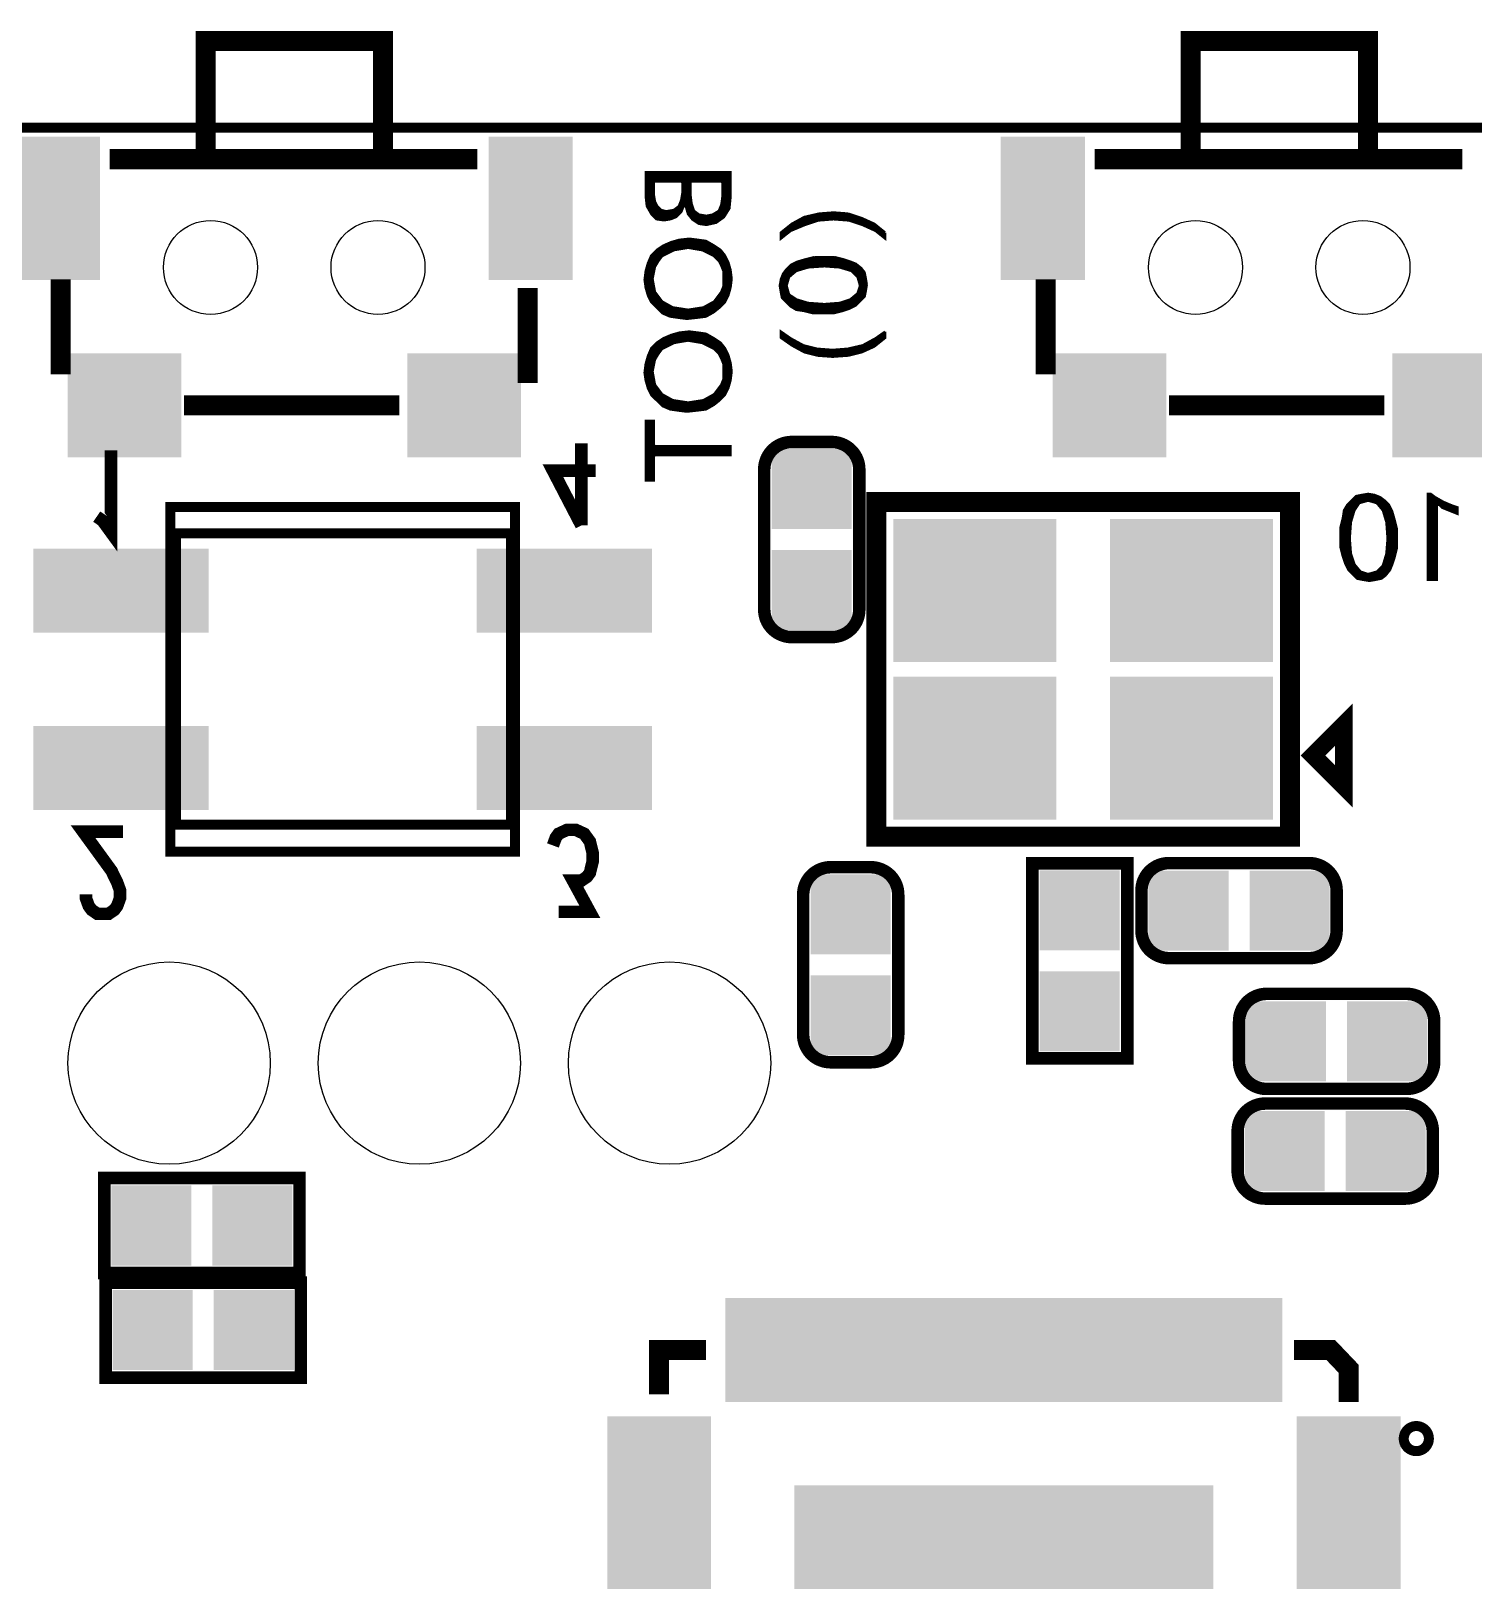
# Model space of a CAD drawing. Extents: x 24.4 to 65.5, y 24 to 66.4.
# Drawn here: x 42.73 to 57.37, y 50.65 to 66.38 of the extents above; entities that cross this region are included whole.
import ezdxf

# ---------------------------------------------------------------- set-up
doc = ezdxf.new("R2010")
doc.units = 0
doc.layers.get('0').update_dxf_attribs({"linetype": 'CONTINUOUS'})
doc.layers.add('SM002028_PHO', color=7, linetype='CONTINUOUS')
doc.layers.add('SSB002029_PHO', color=6, linetype='CONTINUOUS')

# ---------------------------------------------------------------- blocks, each defined once
blk = doc.blocks.new('SQUARE_138')
blk.add_solid([(0.4064, 0.4064), (0.4064, -0.4064), (-0.4064, 0.4064), (-0.4064, -0.4064)])
blk = doc.blocks.new('RECTANGLE_145')
blk.add_solid([(0.827024, 0.726948), (0.827024, -0.726948), (-0.827024, 0.726948), (-0.827024, -0.726948)])
blk = doc.blocks.new('ROUND_262')
blk.add_circle((0, 0), 1.027)
blk = doc.blocks.new('ROUND_266')
blk.add_circle((0, 0), 0.477)
blk = doc.blocks.new('RECTANGLE_271')
blk.add_solid([(0.52705, 0.226948), (0.52705, -0.226948), (-0.52705, 0.226948), (-0.52705, -0.226948)])
blk = doc.blocks.new('RECTANGLE_272')
blk.add_solid([(0.226948, 0.52705), (0.226948, -0.52705), (-0.226948, 0.52705), (-0.226948, -0.52705)])
blk = doc.blocks.new('SQUARE_273')
blk.add_solid([(2.126996, 2.126996), (2.126996, -2.126996), (-2.126996, 2.126996), (-2.126996, -2.126996)])
blk = doc.blocks.new('RECTANGLE_280')
blk.add_solid([(0.889, 0.426974), (0.889, -0.426974), (-0.889, 0.426974), (-0.889, -0.426974)])
blk = doc.blocks.new('RECTANGLE_282')
blk.add_solid([(0.57696, 0.52705), (0.57696, -0.52705), (-0.57696, 0.52705), (-0.57696, -0.52705)])
blk = doc.blocks.new('RECTANGLE_283')
blk.add_solid([(0.426974, 0.726948), (0.426974, -0.726948), (-0.426974, 0.726948), (-0.426974, -0.726948)])

msp = doc.modelspace()

# ---------------------------------------------------------------- linework, layer by layer
at = {"layer": 'SM002028_PHO', "const_width": 0.1016}
for points in [[(63.90005, 65.39992), (26.900124, 65.39992)], [(44.200064, 61.28004), (47.600108, 61.28004), (47.600108, 58.319924), (44.200064, 58.319924), (44.200064, 61.28004)]]:
    msp.add_lwpolyline(points, dxfattribs=at)
at = {"layer": 'SSB002029_PHO'}
for points, const_width in [([(46.299882, 66.28003), (44.500038, 66.28003), (44.500038, 65.07988), (46.299882, 65.07988), (46.299882, 66.28003)], 0.2032), ([(56.300116, 66.28003), (54.500018, 66.28003), (54.500018, 65.07988), (56.300116, 65.07988), (56.300116, 66.28003)], 0.2032), ([(63.90005, 65.39992), (26.900124, 65.39992)], 0.1016), ([(47.259748, 65.07988), (43.526964, 65.07988)], 0.2032), ([(57.259728, 65.07988), (53.526944, 65.07988)], 0.2032), ([(49.827942, 64.946022), (48.969168, 64.946022), (48.969168, 64.703452), (48.980598, 64.602106), (49.024794, 64.524382), (49.078896, 64.47028), (49.15408, 64.459612), (49.220628, 64.470788), (49.275238, 64.492632), (49.329594, 64.546988), (49.351946, 64.602614), (49.375822, 64.601598), (49.398428, 64.522604), (49.442116, 64.467994), (49.507902, 64.424052), (49.584356, 64.41313), (49.684178, 64.435482), (49.761394, 64.4906), (49.816766, 64.578992), (49.827942, 64.691768), (49.827942, 64.946022)], 0.0254), ([(48.9712, 64.685672), (48.9712, 64.946022)], 0.0254), ([(48.9966, 64.573912), (48.9966, 64.946022)], 0.0254), ([(49.022, 64.529462), (49.022, 64.946022)], 0.0254), ([(49.0474, 64.501776), (49.0474, 64.946022)], 0.0254), ([(49.341532, 64.84239), (49.341532, 64.737742), (49.341278, 64.735456), (49.329594, 64.66586), (49.328832, 64.663066), (49.305718, 64.6049), (49.3014, 64.599566), (49.254918, 64.564514), (49.24933, 64.562228), (49.179734, 64.550544), (49.1744, 64.550798), (49.127918, 64.562482), (49.122076, 64.565784), (49.087024, 64.600582), (49.084738, 64.603884), (49.06137, 64.65062), (49.060354, 64.654176), (49.04867, 64.724026), (49.048416, 64.726058), (49.048416, 64.84239), (49.061116, 64.85509), (49.328832, 64.85509), (49.341532, 64.84239)], 0.0254), ([(49.0728, 64.85509), (49.0728, 64.946022)], 0.0254), ([(49.0982, 64.85509), (49.0982, 64.946022)], 0.0254), ([(49.1236, 64.85509), (49.1236, 64.946022)], 0.0254), ([(49.149, 64.85509), (49.149, 64.946022)], 0.0254), ([(49.1744, 64.85509), (49.1744, 64.946022)], 0.0254), ([(49.1998, 64.85509), (49.1998, 64.946022)], 0.0254), ([(49.2252, 64.85509), (49.2252, 64.946022)], 0.0254), ([(49.2506, 64.85509), (49.2506, 64.946022)], 0.0254), ([(49.276, 64.85509), (49.276, 64.946022)], 0.0254), ([(49.3014, 64.85509), (49.3014, 64.946022)], 0.0254), ([(49.3268, 64.85509), (49.3268, 64.946022)], 0.0254), ([(49.3522, 64.603376), (49.3522, 64.946022)], 0.0254), ([(49.3776, 64.595502), (49.3776, 64.946022)], 0.0254), ([(49.403, 64.516762), (49.403, 64.946022)], 0.0254), ([(49.748694, 64.84239), (49.748694, 64.70269), (49.74844, 64.700912), (49.73701, 64.619378), (49.736248, 64.616584), (49.71288, 64.558418), (49.707546, 64.552322), (49.64938, 64.51727), (49.645316, 64.515746), (49.58715, 64.504062), (49.582578, 64.504062), (49.512728, 64.515746), (49.507394, 64.518032), (49.460658, 64.553084), (49.45634, 64.55918), (49.432972, 64.62903), (49.432464, 64.631316), (49.42078, 64.724534), (49.42078, 64.726058), (49.42078, 64.84239), (49.43348, 64.85509), (49.735994, 64.85509), (49.748694, 64.84239)], 0.0254), ([(49.4284, 64.854074), (49.4284, 64.946022)], 0.0254), ([(49.4538, 64.85509), (49.4538, 64.946022)], 0.0254), ([(49.4792, 64.85509), (49.4792, 64.946022)], 0.0254), ([(49.5046, 64.85509), (49.5046, 64.946022)], 0.0254), ([(49.53, 64.85509), (49.53, 64.946022)], 0.0254), ([(49.5554, 64.85509), (49.5554, 64.946022)], 0.0254), ([(49.5808, 64.85509), (49.5808, 64.946022)], 0.0254), ([(49.6062, 64.85509), (49.6062, 64.946022)], 0.0254), ([(49.6316, 64.85509), (49.6316, 64.946022)], 0.0254), ([(49.657, 64.85509), (49.657, 64.946022)], 0.0254), ([(49.6824, 64.85509), (49.6824, 64.946022)], 0.0254), ([(49.7078, 64.85509), (49.7078, 64.946022)], 0.0254), ([(49.7332, 64.85509), (49.7332, 64.946022)], 0.0254), ([(49.7586, 64.488568), (49.7586, 64.946022)], 0.0254), ([(49.784, 64.526668), (49.784, 64.946022)], 0.0254), ([(49.8094, 64.567308), (49.8094, 64.946022)], 0.0254), ([(49.3268, 64.544194), (49.3268, 64.657732)], 0.0254), ([(49.4284, 64.485012), (49.4284, 64.664336)], 0.0254), ([(49.0728, 64.476376), (49.0728, 64.628014)], 0.0254), ([(49.0982, 64.46774), (49.0982, 64.58966)], 0.0254), ([(49.1236, 64.46393), (49.1236, 64.564514)], 0.0254), ([(49.149, 64.460374), (49.149, 64.557148)], 0.0254), ([(49.1744, 64.462914), (49.1744, 64.550798)], 0.0254), ([(49.1998, 64.467232), (49.1998, 64.553846)], 0.0254), ([(49.2252, 64.472566), (49.2252, 64.558164)], 0.0254), ([(49.2506, 64.482726), (49.2506, 64.562482)], 0.0254), ([(49.276, 64.493394), (49.276, 64.580262)], 0.0254), ([(49.3014, 64.518794), (49.3014, 64.599312)], 0.0254), ([(49.4538, 64.46012), (49.4538, 64.5668)], 0.0254), ([(49.4792, 64.443102), (49.4792, 64.539114)], 0.0254), ([(49.5046, 64.426338), (49.5046, 64.520064)], 0.0254), ([(49.53, 64.421004), (49.53, 64.512952)], 0.0254), ([(49.5554, 64.417194), (49.5554, 64.508634)], 0.0254), ([(49.5808, 64.413638), (49.5808, 64.504316)], 0.0254), ([(49.6062, 64.417956), (49.6062, 64.507872)], 0.0254), ([(49.6316, 64.423798), (49.6316, 64.512952)], 0.0254), ([(49.657, 64.429386), (49.657, 64.521842)], 0.0254), ([(49.6824, 64.434974), (49.6824, 64.537082)], 0.0254), ([(49.7078, 64.452246), (49.7078, 64.552322)], 0.0254), ([(49.7332, 64.47028), (49.7332, 64.609218)], 0.0254), ([(51.02479, 64.526414), (50.875946, 64.537844), (50.726594, 64.52616), (50.578004, 64.49187), (50.452528, 64.423544), (50.341784, 64.334898), (50.341784, 64.274446), (50.437542, 64.3509), (50.44059, 64.352678), (50.58029, 64.410844), (50.581052, 64.411352), (50.720752, 64.457834), (50.7238, 64.458342), (50.87493, 64.470026), (50.876962, 64.470026), (51.028092, 64.458342), (51.03114, 64.457834), (51.17084, 64.411352), (51.17211, 64.410844), (51.300126, 64.352678), (51.302666, 64.3509), (51.398424, 64.274446), (51.398424, 64.334898)], 0.0254), ([(50.5714, 64.407288), (50.5714, 64.488314)], 0.0254), ([(50.5968, 64.416432), (50.5968, 64.496188)], 0.0254), ([(50.6222, 64.425068), (50.6222, 64.502284)], 0.0254), ([(50.6476, 64.43345), (50.6476, 64.508126)], 0.0254), ([(50.673, 64.441832), (50.673, 64.513968)], 0.0254), ([(50.6984, 64.450468), (50.6984, 64.51981)], 0.0254), ([(50.7238, 64.458342), (50.7238, 64.525652)], 0.0254), ([(50.7492, 64.460374), (50.7492, 64.527938)], 0.0254), ([(50.7746, 64.462406), (50.7746, 64.52997)], 0.0254), ([(50.8, 64.464184), (50.8, 64.532002)], 0.0254), ([(50.8254, 64.466216), (50.8254, 64.53378)], 0.0254), ([(50.8508, 64.468248), (50.8508, 64.535812)], 0.0254), ([(50.8762, 64.470026), (50.8762, 64.537844)], 0.0254), ([(50.9016, 64.468248), (50.9016, 64.535812)], 0.0254), ([(50.927, 64.466216), (50.927, 64.53378)], 0.0254), ([(50.9524, 64.464184), (50.9524, 64.531748)], 0.0254), ([(50.9778, 64.462406), (50.9778, 64.52997)], 0.0254), ([(51.0032, 64.460374), (51.0032, 64.527938)], 0.0254), ([(51.398424, 64.334898), (51.288188, 64.42329), (51.162204, 64.48044), (51.02479, 64.526414)], 0.0254), ([(51.0286, 64.458342), (51.0286, 64.52489)], 0.0254), ([(51.054, 64.450214), (51.054, 64.516508)], 0.0254), ([(51.0794, 64.441832), (51.0794, 64.508126)], 0.0254), ([(51.1048, 64.433196), (51.1048, 64.49949)], 0.0254), ([(51.1302, 64.424814), (51.1302, 64.491108)], 0.0254), ([(50.3428, 64.275208), (50.3428, 64.33566)], 0.0254), ([(50.3682, 64.295528), (50.3682, 64.35598)], 0.0254), ([(50.3936, 64.315848), (50.3936, 64.3763)], 0.0254), ([(50.419, 64.336168), (50.419, 64.39662)], 0.0254), ([(50.4444, 64.354456), (50.4444, 64.41694)], 0.0254), ([(50.4698, 64.36487), (50.4698, 64.432942)], 0.0254), ([(50.4952, 64.375538), (50.4952, 64.446658)], 0.0254), ([(50.5206, 64.386206), (50.5206, 64.460628)], 0.0254), ([(50.546, 64.39662), (50.546, 64.474598)], 0.0254), ([(51.1556, 64.416432), (51.1556, 64.482726)], 0.0254), ([(51.181, 64.40678), (51.181, 64.471804)], 0.0254), ([(51.2064, 64.395096), (51.2064, 64.460374)], 0.0254), ([(51.2318, 64.383666), (51.2318, 64.448944)], 0.0254), ([(51.2572, 64.371982), (51.2572, 64.43726)], 0.0254), ([(51.2826, 64.360552), (51.2826, 64.42583)], 0.0254), ([(51.308, 64.346836), (51.308, 64.407288)], 0.0254), ([(51.3334, 64.326516), (51.3334, 64.386968)], 0.0254), ([(51.3588, 64.306196), (51.3588, 64.366648)], 0.0254), ([(51.3842, 64.285876), (51.3842, 64.346328)], 0.0254), ([(49.839626, 63.864998), (49.828196, 63.955676), (49.80559, 64.034924), (49.771808, 64.102488), (49.727358, 64.158114), (49.65954, 64.203326), (49.580546, 64.248538), (49.501552, 64.259714), (49.410112, 64.271144), (49.308004, 64.259714), (49.228248, 64.237108), (49.148746, 64.202818), (49.080928, 64.157606), (49.025302, 64.102234), (48.991774, 64.023748), (48.968914, 63.943992), (48.957738, 63.853568), (48.968914, 63.774574), (48.991774, 63.695326), (49.025048, 63.62827), (49.138332, 63.51524), (49.215802, 63.481966), (49.295558, 63.470536), (49.386998, 63.459106), (49.490122, 63.470536), (49.580546, 63.481966), (49.659032, 63.52667), (49.715928, 63.572136), (49.772062, 63.62827), (49.80559, 63.695326), (49.828196, 63.774574), (49.839626, 63.864998)], 0.0254), ([(49.760378, 63.934848), (49.760378, 63.795402), (49.759362, 63.790576), (49.736248, 63.73241), (49.73447, 63.729616), (49.66462, 63.636398), (49.66081, 63.632842), (49.555908, 63.574676), (49.551844, 63.573406), (49.40046, 63.550038), (49.39665, 63.550038), (49.24552, 63.573406), (49.241202, 63.574676), (49.136554, 63.632842), (49.13249, 63.636398), (49.06264, 63.729616), (49.060354, 63.73495), (49.036986, 63.862712), (49.036986, 63.864998), (49.03724, 63.867538), (49.060354, 63.98387), (49.061878, 63.987934), (49.09693, 64.0461), (49.097692, 64.047116), (49.13249, 64.093852), (49.137062, 64.097408), (49.253394, 64.155574), (49.25695, 64.156844), (49.396396, 64.180212), (49.400714, 64.180212), (49.54016, 64.156844), (49.54397, 64.155574), (49.660302, 64.097408), (49.663604, 64.095122), (49.710086, 64.04864), (49.712372, 64.045338), (49.73574, 63.998856), (49.736248, 63.99784), (49.759362, 63.939674), (49.760378, 63.934848)], 0.0254), ([(49.1236, 64.081914), (49.1236, 64.186054)], 0.0254), ([(49.149, 64.103504), (49.149, 64.203072)], 0.0254), ([(49.1744, 64.116204), (49.1744, 64.213994)], 0.0254), ([(49.1998, 64.128904), (49.1998, 64.224916)], 0.0254), ([(49.2252, 64.141604), (49.2252, 64.235584)], 0.0254), ([(49.2506, 64.154304), (49.2506, 64.243458)], 0.0254), ([(49.276, 64.160146), (49.276, 64.25057)], 0.0254), ([(49.3014, 64.16421), (49.3014, 64.257936)], 0.0254), ([(49.3268, 64.168528), (49.3268, 64.261746)], 0.0254), ([(49.3522, 64.172846), (49.3522, 64.264794)], 0.0254), ([(49.3776, 64.17691), (49.3776, 64.267588)], 0.0254), ([(49.403, 64.179704), (49.403, 64.270382)], 0.0254), ([(49.4284, 64.175386), (49.4284, 64.268858)], 0.0254), ([(49.4538, 64.171322), (49.4538, 64.265556)], 0.0254), ([(49.4792, 64.167004), (49.4792, 64.262508)], 0.0254), ([(49.5046, 64.162686), (49.5046, 64.259206)], 0.0254), ([(49.53, 64.158622), (49.53, 64.25565)], 0.0254), ([(49.5554, 64.149986), (49.5554, 64.252094)], 0.0254), ([(49.5808, 64.137286), (49.5808, 64.248284)], 0.0254), ([(49.6062, 64.124586), (49.6062, 64.233806)], 0.0254), ([(49.6316, 64.111886), (49.6316, 64.219328)], 0.0254), ([(49.657, 64.099186), (49.657, 64.204596)], 0.0254), ([(49.6824, 64.076326), (49.6824, 64.188086)], 0.0254), ([(49.7078, 64.050926), (49.7078, 64.171068)], 0.0254), ([(48.9966, 63.68542), (48.9966, 64.034924)], 0.0254), ([(49.022, 63.63462), (49.022, 64.09436)], 0.0254), ([(49.0474, 63.918846), (49.0474, 64.124078)], 0.0254), ([(49.0728, 64.005968), (49.0728, 64.149478)], 0.0254), ([(49.0982, 64.048132), (49.0982, 64.16929)], 0.0254), ([(49.7332, 64.003682), (49.7332, 64.150748)], 0.0254), ([(49.7586, 63.941706), (49.7586, 64.118998)], 0.0254), ([(49.784, 63.652146), (49.784, 64.078104)], 0.0254), ([(49.8094, 63.708788), (49.8094, 64.021462)], 0.0254), ([(50.679858, 64.0842), (50.588418, 64.06134), (50.508408, 64.038226), (50.441352, 64.004952), (50.396902, 63.960502), (50.363628, 63.916052), (50.34153, 63.86068), (50.330354, 63.794386), (50.341784, 63.726822), (50.352452, 63.672466), (50.44186, 63.583312), (50.49647, 63.550546), (50.57521, 63.53937), (50.57648, 63.539116), (50.668174, 63.516256), (50.874422, 63.516256), (50.965354, 63.538862), (51.033934, 63.561722), (51.10099, 63.59525), (51.18989, 63.68415), (51.200812, 63.738506), (51.211988, 63.805816)], 0.0254), ([(50.4698, 63.922148), (50.4698, 64.019176)], 0.0254), ([(50.4952, 63.943484), (50.4952, 64.031876)], 0.0254), ([(50.5206, 63.95212), (50.5206, 64.041782)], 0.0254), ([(50.546, 63.95974), (50.546, 64.049148)], 0.0254), ([(50.5714, 63.96736), (50.5714, 64.05626)], 0.0254), ([(50.5968, 63.97498), (50.5968, 64.063372)], 0.0254), ([(50.6222, 63.981584), (50.6222, 64.069722)], 0.0254), ([(50.6476, 63.983616), (50.6476, 64.076072)], 0.0254), ([(50.673, 63.985394), (50.673, 64.082422)], 0.0254), ([(50.886106, 64.0842), (50.679858, 64.0842)], 0.0254), ([(50.6984, 63.987172), (50.6984, 64.0842)], 0.0254), ([(50.7238, 63.98895), (50.7238, 64.0842)], 0.0254), ([(50.7492, 63.990728), (50.7492, 64.0842)], 0.0254), ([(50.7746, 63.992506), (50.7746, 64.0842)], 0.0254), ([(50.8, 63.991744), (50.8, 64.0842)], 0.0254), ([(50.8254, 63.989966), (50.8254, 64.0842)], 0.0254), ([(50.8508, 63.987934), (50.8508, 64.0842)], 0.0254), ([(50.8762, 63.985902), (50.8762, 64.0842)], 0.0254), ([(51.211988, 63.805816), (51.200812, 63.87338), (51.18989, 63.928498), (51.157632, 63.971424), (51.10226, 64.015874), (51.046126, 64.038226), (50.977038, 64.06134), (50.886106, 64.0842)], 0.0254), ([(50.9016, 63.984124), (50.9016, 64.080136)], 0.0254), ([(50.927, 63.982092), (50.927, 64.073786)], 0.0254), ([(50.9524, 63.976504), (50.9524, 64.067436)], 0.0254), ([(50.9778, 63.968884), (50.9778, 64.061086)], 0.0254), ([(51.0032, 63.961264), (51.0032, 64.052704)], 0.0254), ([(51.0286, 63.953644), (51.0286, 64.044068)], 0.0254), ([(51.054, 63.946024), (51.054, 64.035178)], 0.0254), ([(51.0794, 63.92291), (51.0794, 64.025018)], 0.0254), ([(51.1048, 63.89751), (51.1048, 64.013842)], 0.0254), ([(43.029886, 62.895734), (43.029886, 63.858902)], 0.2032), ([(47.770034, 62.807342), (47.770034, 63.770764)], 0.2032), ([(48.9712, 63.766954), (48.9712, 63.951612)], 0.0254), ([(49.8348, 63.827406), (49.8348, 63.90259)], 0.0254), ([(50.3428, 63.721234), (50.3428, 63.863982)], 0.0254), ([(50.3682, 63.656972), (50.3682, 63.922148)], 0.0254), ([(50.3936, 63.631572), (50.3936, 63.95593)], 0.0254), ([(51.143916, 63.790322), (51.120802, 63.720472), (51.116738, 63.71463), (51.046888, 63.656464), (51.042824, 63.654178), (50.938176, 63.61938), (50.935128, 63.618872), (50.783744, 63.607188), (50.781966, 63.607188), (50.619152, 63.618872), (50.616358, 63.61938), (50.500026, 63.654178), (50.496724, 63.655702), (50.426874, 63.702184), (50.421794, 63.709296), (50.398426, 63.79083), (50.397918, 63.794386), (50.398426, 63.797688), (50.421794, 63.879222), (50.425858, 63.885572), (50.495454, 63.943738), (50.500026, 63.946024), (50.616358, 63.981076), (50.619152, 63.981584), (50.781966, 63.993014), (50.783744, 63.993014), (50.935128, 63.981584), (50.937668, 63.981076), (51.054, 63.946024), (51.059334, 63.942976), (51.1175, 63.88481), (51.120802, 63.879222), (51.14417, 63.797688), (51.143916, 63.790322)], 0.0254), ([(50.419, 63.869824), (50.419, 63.9826)], 0.0254), ([(50.4444, 63.901066), (50.4444, 64.006476)], 0.0254), ([(51.1302, 63.846456), (51.1302, 63.993522)], 0.0254), ([(51.1556, 63.64986), (51.1556, 63.973202)], 0.0254), ([(51.181, 63.67526), (51.181, 63.940436)], 0.0254), ([(53.03012, 62.895734), (53.03012, 63.858902)], 0.2032), ([(49.0474, 63.605918), (49.0474, 63.80607)], 0.0254), ([(49.0728, 63.580518), (49.0728, 63.716154)], 0.0254), ([(49.7332, 63.589408), (49.7332, 63.727838)], 0.0254), ([(49.7586, 63.614808), (49.7586, 63.788544)], 0.0254), ([(50.419, 63.606172), (50.419, 63.718694)], 0.0254), ([(51.1048, 63.59906), (51.1048, 63.704724)], 0.0254), ([(51.1302, 63.62446), (51.1302, 63.74892)], 0.0254), ([(51.2064, 63.77178), (51.2064, 63.840106)], 0.0254), ([(49.0982, 63.555118), (49.0982, 63.682118)], 0.0254), ([(49.1236, 63.529718), (49.1236, 63.648336)], 0.0254), ([(49.149, 63.510668), (49.149, 63.625984)], 0.0254), ([(49.1744, 63.499746), (49.1744, 63.612014)], 0.0254), ([(49.1998, 63.488824), (49.1998, 63.59779)], 0.0254), ([(49.2252, 63.480696), (49.2252, 63.583566)], 0.0254), ([(49.2506, 63.476886), (49.2506, 63.572644)], 0.0254), ([(49.276, 63.47333), (49.276, 63.56858)], 0.0254), ([(49.3014, 63.469774), (49.3014, 63.56477)], 0.0254), ([(49.3268, 63.466726), (49.3268, 63.560706)], 0.0254), ([(49.3522, 63.463424), (49.3522, 63.556896)], 0.0254), ([(49.3776, 63.460376), (49.3776, 63.553086)], 0.0254), ([(49.403, 63.460884), (49.403, 63.550546)], 0.0254), ([(49.4284, 63.463678), (49.4284, 63.554356)], 0.0254), ([(49.4538, 63.466472), (49.4538, 63.558166)], 0.0254), ([(49.4792, 63.469266), (49.4792, 63.56223)], 0.0254), ([(49.5046, 63.472314), (49.5046, 63.56604)], 0.0254), ([(49.53, 63.475616), (49.53, 63.570104)], 0.0254), ([(49.5554, 63.478664), (49.5554, 63.574422)], 0.0254), ([(49.5808, 63.481966), (49.5808, 63.588646)], 0.0254), ([(49.6062, 63.496444), (49.6062, 63.602616)], 0.0254), ([(49.6316, 63.510922), (49.6316, 63.61684)], 0.0254), ([(49.657, 63.5254), (49.657, 63.63081)], 0.0254), ([(49.6824, 63.545466), (49.6824, 63.66002)], 0.0254), ([(49.7078, 63.565786), (49.7078, 63.694056)], 0.0254), ([(50.4444, 63.581788), (50.4444, 63.6905)], 0.0254), ([(50.4698, 63.566548), (50.4698, 63.673736)], 0.0254), ([(50.4952, 63.551308), (50.4952, 63.656718)], 0.0254), ([(50.5206, 63.54699), (50.5206, 63.648082)], 0.0254), ([(50.546, 63.543434), (50.546, 63.640462)], 0.0254), ([(50.5714, 63.539878), (50.5714, 63.632842)], 0.0254), ([(50.5968, 63.534036), (50.5968, 63.625222)], 0.0254), ([(50.6222, 63.527686), (50.6222, 63.618618)], 0.0254), ([(50.6476, 63.521336), (50.6476, 63.61684)], 0.0254), ([(50.673, 63.516256), (50.673, 63.614808)], 0.0254), ([(50.6984, 63.516256), (50.6984, 63.61303)], 0.0254), ([(50.7238, 63.516256), (50.7238, 63.611252)], 0.0254), ([(50.7492, 63.516256), (50.7492, 63.609474)], 0.0254), ([(50.7746, 63.516256), (50.7746, 63.607696)], 0.0254), ([(50.8, 63.516256), (50.8, 63.608458)], 0.0254), ([(50.8254, 63.516256), (50.8254, 63.610236)], 0.0254), ([(50.8508, 63.516256), (50.8508, 63.612268)], 0.0254), ([(50.8762, 63.51651), (50.8762, 63.6143)], 0.0254), ([(50.9016, 63.52286), (50.9016, 63.616078)], 0.0254), ([(50.927, 63.52921), (50.927, 63.61811)], 0.0254), ([(50.9524, 63.53556), (50.9524, 63.624206)], 0.0254), ([(50.9778, 63.542926), (50.9778, 63.632588)], 0.0254), ([(51.0032, 63.551562), (51.0032, 63.64097)], 0.0254), ([(51.0286, 63.559944), (51.0286, 63.649606)], 0.0254), ([(51.054, 63.571882), (51.054, 63.66256)], 0.0254), ([(51.0794, 63.584582), (51.0794, 63.683642)], 0.0254), ([(49.839626, 62.922912), (49.828196, 63.013336), (49.80559, 63.092584), (49.771808, 63.160148), (49.727358, 63.215774), (49.65954, 63.260986), (49.580546, 63.306198), (49.501552, 63.317374), (49.410112, 63.328804), (49.308004, 63.317374), (49.228248, 63.294768), (49.148746, 63.260478), (49.080928, 63.215266), (49.025302, 63.159894), (48.991774, 63.081408), (48.968914, 63.001652), (48.957738, 62.911228), (48.968914, 62.832488), (48.991774, 62.752986), (49.025048, 62.68593), (49.138332, 62.5729), (49.215802, 62.539626), (49.295558, 62.528196), (49.386998, 62.516766), (49.490122, 62.528196), (49.580546, 62.539626), (49.659032, 62.58433), (49.715928, 62.629796), (49.772062, 62.68593), (49.80559, 62.752986), (49.828196, 62.832234), (49.839626, 62.922912)], 0.0254), ([(49.036986, 62.922912), (49.03724, 62.925198), (49.060354, 63.04153), (49.061878, 63.045594), (49.09693, 63.10376), (49.097692, 63.10503), (49.13249, 63.151512), (49.137062, 63.155068), (49.253394, 63.213234), (49.25695, 63.214504), (49.396396, 63.237872), (49.400714, 63.237872), (49.54016, 63.214504), (49.54397, 63.213234), (49.660302, 63.155068), (49.663604, 63.152782), (49.710086, 63.1063), (49.712372, 63.102998), (49.73574, 63.056516), (49.736248, 63.0555), (49.759362, 62.997334), (49.760378, 62.992508)], 0.0254), ([(49.0982, 63.105792), (49.0982, 63.22695)], 0.0254), ([(49.1236, 63.139574), (49.1236, 63.243714)], 0.0254), ([(49.149, 63.161164), (49.149, 63.260732)], 0.0254), ([(49.1744, 63.173864), (49.1744, 63.271654)], 0.0254), ([(49.1998, 63.186564), (49.1998, 63.282576)], 0.0254), ([(49.2252, 63.199264), (49.2252, 63.293244)], 0.0254), ([(49.2506, 63.211964), (49.2506, 63.301118)], 0.0254), ([(49.276, 63.217806), (49.276, 63.30823)], 0.0254), ([(49.3014, 63.22187), (49.3014, 63.315596)], 0.0254), ([(49.3268, 63.226188), (49.3268, 63.31966)], 0.0254), ([(49.3522, 63.230506), (49.3522, 63.322454)], 0.0254), ([(49.3776, 63.23457), (49.3776, 63.325248)], 0.0254), ([(49.403, 63.237364), (49.403, 63.328042)], 0.0254), ([(49.4284, 63.233046), (49.4284, 63.326518)], 0.0254), ([(49.4538, 63.228982), (49.4538, 63.32347)], 0.0254), ([(49.4792, 63.224664), (49.4792, 63.320168)], 0.0254), ([(49.5046, 63.220346), (49.5046, 63.316866)], 0.0254), ([(49.53, 63.216282), (49.53, 63.31331)], 0.0254), ([(49.5554, 63.207646), (49.5554, 63.309754)], 0.0254), ([(49.5808, 63.194946), (49.5808, 63.305944)], 0.0254), ([(49.6062, 63.182246), (49.6062, 63.291466)], 0.0254), ([(49.6316, 63.169546), (49.6316, 63.276988)], 0.0254), ([(49.657, 63.156846), (49.657, 63.26251)], 0.0254), ([(49.6824, 63.133986), (49.6824, 63.245746)], 0.0254), ([(49.7078, 63.108586), (49.7078, 63.228728)], 0.0254), ([(51.398424, 63.327788), (51.302158, 63.260478), (51.300888, 63.259716), (51.172872, 63.189866), (51.16957, 63.188596), (51.01844, 63.153798), (51.016662, 63.153544), (50.865278, 63.14186), (50.863246, 63.14186), (50.712116, 63.153544), (50.710084, 63.153798), (50.570384, 63.188596), (50.567336, 63.189866), (50.43932, 63.259716), (50.438304, 63.260478), (50.341784, 63.327788), (50.341784, 63.265812), (50.452274, 63.188596), (50.578258, 63.119762), (50.715164, 63.085472)], 0.0254), ([(50.3428, 63.26505), (50.3428, 63.32728)], 0.0254), ([(50.3682, 63.24727), (50.3682, 63.3095)], 0.0254), ([(50.3936, 63.22949), (50.3936, 63.29172)], 0.0254), ([(50.419, 63.21171), (50.419, 63.27394)], 0.0254), ([(50.4444, 63.19393), (50.4444, 63.256922)], 0.0254), ([(50.4698, 63.178944), (50.4698, 63.242952)], 0.0254), ([(50.4952, 63.164974), (50.4952, 63.229236)], 0.0254), ([(50.715164, 63.085472), (50.864262, 63.074042), (51.025298, 63.085726), (51.162712, 63.120016), (51.288188, 63.176912), (51.398424, 63.265304), (51.398424, 63.327788)], 0.0254), ([(51.2572, 63.162942), (51.2572, 63.23584)], 0.0254), ([(51.2826, 63.174626), (51.2826, 63.24981)], 0.0254), ([(51.308, 63.192914), (51.308, 63.264542)], 0.0254), ([(51.3334, 63.213234), (51.3334, 63.282322)], 0.0254), ([(51.3588, 63.233554), (51.3588, 63.300102)], 0.0254), ([(51.3842, 63.253874), (51.3842, 63.317882)], 0.0254), ([(48.9966, 62.74308), (48.9966, 63.092584)], 0.0254), ([(49.022, 62.69228), (49.022, 63.15202)], 0.0254), ([(49.0474, 62.976506), (49.0474, 63.181738)], 0.0254), ([(49.0728, 63.063628), (49.0728, 63.207138)], 0.0254), ([(49.7332, 63.061342), (49.7332, 63.208408)], 0.0254), ([(49.7586, 62.999366), (49.7586, 63.176658)], 0.0254), ([(49.784, 62.709806), (49.784, 63.135764)], 0.0254), ([(49.8094, 62.766448), (49.8094, 63.079122)], 0.0254), ([(50.5206, 63.151258), (50.5206, 63.215266)], 0.0254), ([(50.546, 63.137288), (50.546, 63.20155)], 0.0254), ([(50.5714, 63.123572), (50.5714, 63.188342)], 0.0254), ([(50.5968, 63.11519), (50.5968, 63.181992)], 0.0254), ([(50.6222, 63.10884), (50.6222, 63.175642)], 0.0254), ([(50.6476, 63.10249), (50.6476, 63.169292)], 0.0254), ([(50.673, 63.09614), (50.673, 63.162942)], 0.0254), ([(50.6984, 63.08979), (50.6984, 63.156592)], 0.0254), ([(50.7238, 63.084964), (50.7238, 63.152528)], 0.0254), ([(50.7492, 63.082932), (50.7492, 63.150496)], 0.0254), ([(50.7746, 63.0809), (50.7746, 63.148718)], 0.0254), ([(50.8, 63.079122), (50.8, 63.146686)], 0.0254), ([(50.8254, 63.07709), (50.8254, 63.144654)], 0.0254), ([(50.8508, 63.075058), (50.8508, 63.142876)], 0.0254), ([(50.8762, 63.075058), (50.8762, 63.142622)], 0.0254), ([(50.9016, 63.076836), (50.9016, 63.144654)], 0.0254), ([(50.927, 63.078614), (50.927, 63.146432)], 0.0254), ([(50.9524, 63.080392), (50.9524, 63.148464)], 0.0254), ([(50.9778, 63.08217), (50.9778, 63.150496)], 0.0254), ([(51.0032, 63.083948), (51.0032, 63.152274)], 0.0254), ([(51.0286, 63.086488), (51.0286, 63.156084)], 0.0254), ([(51.054, 63.092838), (51.054, 63.161926)], 0.0254), ([(51.0794, 63.099188), (51.0794, 63.167768)], 0.0254), ([(51.1048, 63.105538), (51.1048, 63.17361)], 0.0254), ([(51.1302, 63.111888), (51.1302, 63.179452)], 0.0254), ([(51.1556, 63.118238), (51.1556, 63.185294)], 0.0254), ([(51.181, 63.128398), (51.181, 63.194184)], 0.0254), ([(51.2064, 63.139828), (51.2064, 63.208154)], 0.0254), ([(51.2318, 63.151512), (51.2318, 63.22187)], 0.0254), ([(48.9712, 62.824614), (48.9712, 63.009272)], 0.0254), ([(49.760378, 62.992508), (49.760378, 62.853062), (49.759362, 62.848236), (49.736248, 62.79007), (49.73447, 62.787276), (49.66462, 62.694058), (49.66081, 62.690756), (49.555908, 62.63259), (49.551844, 62.631066), (49.40046, 62.607698), (49.39665, 62.607698), (49.24552, 62.631066), (49.241202, 62.63259), (49.136554, 62.690756), (49.13249, 62.694058), (49.06264, 62.787276), (49.060354, 62.79261), (49.036986, 62.920626), (49.036986, 62.922912)], 0.0254), ([(49.8348, 62.885066), (49.8348, 62.960504)], 0.0254), ([(49.0474, 62.663832), (49.0474, 62.86373)], 0.0254), ([(49.0728, 62.638432), (49.0728, 62.773814)], 0.0254), ([(49.7332, 62.647068), (49.7332, 62.785498)], 0.0254), ([(49.7586, 62.672468), (49.7586, 62.846204)], 0.0254), ([(46.466252, 62.580012), (44.27982, 62.580012)], 0.2032), ([(49.0982, 62.613032), (49.0982, 62.739778)], 0.0254), ([(49.1236, 62.587632), (49.1236, 62.705996)], 0.0254), ([(49.149, 62.568328), (49.149, 62.683644)], 0.0254), ([(49.1744, 62.557406), (49.1744, 62.669674)], 0.0254), ([(49.1998, 62.546484), (49.1998, 62.65545)], 0.0254), ([(49.2252, 62.538356), (49.2252, 62.64148)], 0.0254), ([(49.2506, 62.534546), (49.2506, 62.630304)], 0.0254), ([(49.276, 62.53099), (49.276, 62.62624)], 0.0254), ([(49.3014, 62.527434), (49.3014, 62.62243)], 0.0254), ([(49.3268, 62.524386), (49.3268, 62.61862)], 0.0254), ([(49.3522, 62.521084), (49.3522, 62.614556)], 0.0254), ([(49.3776, 62.518036), (49.3776, 62.610746)], 0.0254), ([(49.403, 62.518544), (49.403, 62.608206)], 0.0254), ([(49.4284, 62.521338), (49.4284, 62.612016)], 0.0254), ([(49.4538, 62.524132), (49.4538, 62.61608)], 0.0254), ([(49.4792, 62.526926), (49.4792, 62.61989)], 0.0254), ([(49.5046, 62.529974), (49.5046, 62.6237)], 0.0254), ([(49.53, 62.533276), (49.53, 62.627764)], 0.0254), ([(49.5554, 62.536324), (49.5554, 62.632082)], 0.0254), ([(49.5808, 62.539626), (49.5808, 62.646306)], 0.0254), ([(49.6062, 62.554104), (49.6062, 62.660276)], 0.0254), ([(49.6316, 62.568582), (49.6316, 62.6745)], 0.0254), ([(49.657, 62.58306), (49.657, 62.68847)], 0.0254), ([(49.6824, 62.603126), (49.6824, 62.71768)], 0.0254), ([(49.7078, 62.623446), (49.7078, 62.751716)], 0.0254), ([(56.466232, 62.580012), (54.2798, 62.580012)], 0.2032), ([(49.827942, 62.165484), (49.061116, 62.165484), (49.048416, 62.178184), (49.048416, 62.421516), (48.969168, 62.421516), (48.969168, 61.818774), (49.048416, 61.818774), (49.048416, 62.061852), (49.061116, 62.074552), (49.827942, 62.074552), (49.827942, 62.165484)], 0.0254), ([(48.9712, 61.818774), (48.9712, 62.421516)], 0.0254), ([(48.9966, 61.818774), (48.9966, 62.421516)], 0.0254), ([(49.022, 61.818774), (49.022, 62.421516)], 0.0254), ([(49.0474, 61.818774), (49.0474, 62.421516)], 0.0254), ([(43.394884, 61.449712), (43.452796, 61.409834), (43.53941, 61.290962), (43.53941, 62.124336)], 0.127), ([(48.314864, 61.360304), (48.314864, 62.193678)], 0.127), ([(49.0728, 62.074552), (49.0728, 62.165484)], 0.0254), ([(49.0982, 62.074552), (49.0982, 62.165484)], 0.0254), ([(49.1236, 62.074552), (49.1236, 62.165484)], 0.0254), ([(49.149, 62.074552), (49.149, 62.165484)], 0.0254), ([(49.1744, 62.074552), (49.1744, 62.165484)], 0.0254), ([(49.1998, 62.074552), (49.1998, 62.165484)], 0.0254), ([(49.2252, 62.074552), (49.2252, 62.165484)], 0.0254), ([(49.2506, 62.074552), (49.2506, 62.165484)], 0.0254), ([(49.276, 62.074552), (49.276, 62.165484)], 0.0254), ([(49.3014, 62.074552), (49.3014, 62.165484)], 0.0254), ([(49.3268, 62.074552), (49.3268, 62.165484)], 0.0254), ([(49.3522, 62.074552), (49.3522, 62.165484)], 0.0254), ([(49.3776, 62.074552), (49.3776, 62.165484)], 0.0254), ([(49.403, 62.074552), (49.403, 62.165484)], 0.0254), ([(49.4284, 62.074552), (49.4284, 62.165484)], 0.0254), ([(49.4538, 62.074552), (49.4538, 62.165484)], 0.0254), ([(49.4792, 62.074552), (49.4792, 62.165484)], 0.0254), ([(49.5046, 62.074552), (49.5046, 62.165484)], 0.0254), ([(49.53, 62.074552), (49.53, 62.165484)], 0.0254), ([(49.5554, 62.074552), (49.5554, 62.165484)], 0.0254), ([(49.5808, 62.074552), (49.5808, 62.165484)], 0.0254), ([(49.6062, 62.074552), (49.6062, 62.165484)], 0.0254), ([(49.6316, 62.074552), (49.6316, 62.165484)], 0.0254), ([(49.657, 62.074552), (49.657, 62.165484)], 0.0254), ([(49.6824, 62.074552), (49.6824, 62.165484)], 0.0254), ([(49.7078, 62.074552), (49.7078, 62.165484)], 0.0254), ([(49.7332, 62.074552), (49.7332, 62.165484)], 0.0254), ([(49.7586, 62.074552), (49.7586, 62.165484)], 0.0254), ([(49.784, 62.074552), (49.784, 62.165484)], 0.0254), ([(49.8094, 62.074552), (49.8094, 62.165484)], 0.0254), ([(50.85715, 62.207648), (50.45075, 62.207648)], 0.127), ([(50.17135, 61.928248), (50.17135, 60.505848)], 0.127), ([(51.13655, 60.505848), (51.13655, 61.928248)], 0.127), ([(48.314864, 61.360304), (48.02632, 61.915802), (48.45939, 61.915802)], 0.127), ([(51.310286, 58.198766), (55.51043, 58.198766), (55.51043, 61.598556), (51.310286, 61.598556), (51.310286, 58.198766)], 0.2032), ([(56.591708, 61.330586), (56.568848, 61.422026), (56.545988, 61.502036), (56.51246, 61.568838), (56.46801, 61.613288), (56.42356, 61.646816), (56.368188, 61.668914), (56.301894, 61.679836), (56.23433, 61.66866), (56.180228, 61.657738), (56.091074, 61.568584), (56.058308, 61.513974), (56.046878, 61.43498), (56.046624, 61.43371), (56.023764, 61.34227), (56.023764, 61.136022), (56.046624, 61.044836), (56.069484, 60.976256), (56.103012, 60.9092), (56.191912, 60.8203), (56.246014, 60.809378), (56.313578, 60.798202), (56.381142, 60.809378), (56.43626, 60.820554), (56.479186, 60.852812), (56.523636, 60.908184), (56.545988, 60.964318), (56.568848, 61.033152), (56.591708, 61.124338), (56.591708, 61.330586)], 0.0254), ([(56.1848, 61.545724), (56.1848, 61.658754)], 0.0254), ([(56.2102, 61.583824), (56.2102, 61.663834)], 0.0254), ([(56.2356, 61.593984), (56.2356, 61.668914)], 0.0254), ([(56.261, 61.60135), (56.261, 61.672978)], 0.0254), ([(56.2864, 61.608462), (56.2864, 61.677296)], 0.0254), ([(56.3118, 61.609986), (56.3118, 61.678312)], 0.0254), ([(56.3372, 61.602874), (56.3372, 61.673994)], 0.0254), ([(56.3626, 61.595508), (56.3626, 61.669676)], 0.0254), ([(56.388, 61.588396), (56.388, 61.66104)], 0.0254), ([(57.20842, 61.543946), (57.147206, 61.56452), (57.14619, 61.564774), (57.064656, 61.599572), (57.063386, 61.600334), (56.982106, 61.646816), (56.980582, 61.647832), (56.937656, 61.68009), (56.907938, 61.68009), (56.907938, 60.809632), (56.99887, 60.809632), (56.99887, 61.564774), (57.02046, 61.573918), (57.053734, 61.540644), (57.20842, 61.478922), (57.20842, 61.543946)], 0.0254), ([(56.9214, 60.809632), (56.9214, 61.68009)], 0.0254), ([(56.9468, 60.809632), (56.9468, 61.673232)], 0.0254), ([(56.9722, 60.809632), (56.9722, 61.654182)], 0.0254), ([(44.14139, 58.04789), (47.641256, 58.04789), (47.641256, 61.54801), (44.14139, 61.54801), (44.14139, 58.04789)], 0.1016), ([(56.0578, 61.011054), (56.0578, 61.510926)], 0.0254), ([(56.0832, 60.948824), (56.0832, 61.55563)], 0.0254), ([(56.1086, 60.903612), (56.1086, 61.58611)], 0.0254), ([(56.500776, 61.227462), (56.500776, 61.226446), (56.489092, 61.075316), (56.488584, 61.072522), (56.453786, 60.95619), (56.450484, 60.950856), (56.392318, 60.89269), (56.386984, 60.889388), (56.30545, 60.866274), (56.29783, 60.866274), (56.228234, 60.889642), (56.222392, 60.893452), (56.164226, 60.963302), (56.16194, 60.967366), (56.127142, 61.072268), (56.12638, 61.075316), (56.114696, 61.226446), (56.114696, 61.227462), (56.114696, 61.228224), (56.12638, 61.391292), (56.126888, 61.394086), (56.161686, 61.510418), (56.163464, 61.51372), (56.209946, 61.58357), (56.217058, 61.58865), (56.298338, 61.612018), (56.30545, 61.612018), (56.386984, 61.58865), (56.39308, 61.584586), (56.451246, 61.514736), (56.453786, 61.510418), (56.488584, 61.394086), (56.489092, 61.391292), (56.500776, 61.228224), (56.500776, 61.227462)], 0.0254), ([(56.134, 61.417708), (56.134, 61.61151)], 0.0254), ([(56.1594, 61.50229), (56.1594, 61.63691)], 0.0254), ([(56.4134, 61.560202), (56.4134, 61.65088)], 0.0254), ([(56.4388, 61.529722), (56.4388, 61.635386)], 0.0254), ([(56.4642, 61.475366), (56.4642, 61.616336)], 0.0254), ([(56.4896, 61.384434), (56.4896, 61.591952)], 0.0254), ([(56.515, 60.897516), (56.515, 61.564012)], 0.0254), ([(56.5404, 60.950348), (56.5404, 61.513212)], 0.0254), ([(56.9976, 60.809632), (56.9976, 61.637926)], 0.0254), ([(57.023, 61.571378), (57.023, 61.623448)], 0.0254), ([(57.0484, 61.545978), (57.0484, 61.60897)], 0.0254), ([(57.0738, 61.53277), (57.0738, 61.595762)], 0.0254), ([(57.0992, 61.52261), (57.0992, 61.58484)], 0.0254), ([(57.1246, 61.51245), (57.1246, 61.573918)], 0.0254), ([(57.15, 61.50229), (57.15, 61.563504)], 0.0254), ([(57.1754, 61.49213), (57.1754, 61.555122)], 0.0254), ([(57.2008, 61.48197), (57.2008, 61.546486)], 0.0254), ([(56.0324, 61.101478), (56.0324, 61.37656)], 0.0254), ([(56.5658, 61.023754), (56.5658, 61.432694)], 0.0254), ([(44.200064, 61.28004), (47.600108, 61.28004), (47.600108, 58.319924), (44.200064, 58.319924), (44.200064, 61.28004)], 0.1016), ([(56.5912, 61.122306), (56.5912, 61.332618)], 0.0254), ([(56.134, 60.878212), (56.134, 61.051186)], 0.0254), ([(56.4896, 60.865766), (56.4896, 61.081666)], 0.0254), ([(56.1594, 60.852812), (56.1594, 60.974986)], 0.0254), ([(56.1848, 60.827412), (56.1848, 60.938664)], 0.0254), ([(56.2102, 60.816744), (56.2102, 60.908184)], 0.0254), ([(56.2356, 60.811664), (56.2356, 60.887102)], 0.0254), ([(56.261, 60.807092), (56.261, 60.87872)], 0.0254), ([(56.2864, 60.802774), (56.2864, 60.870338)], 0.0254), ([(56.3118, 60.798456), (56.3118, 60.868052)], 0.0254), ([(56.3372, 60.802266), (56.3372, 60.875418)], 0.0254), ([(56.3626, 60.80633), (56.3626, 60.88253)], 0.0254), ([(56.388, 60.810902), (56.388, 60.889896)], 0.0254), ([(56.4134, 60.815982), (56.4134, 60.913772)], 0.0254), ([(56.4388, 60.822332), (56.4388, 60.939172)], 0.0254), ([(56.4642, 60.841382), (56.4642, 60.991242)], 0.0254), ([(50.45075, 60.226448), (50.85715, 60.226448)], 0.127), ([(55.741824, 59.023758), (56.055768, 58.709814), (56.055768, 59.337702), (55.741824, 59.023758)], 0.1778), ([(43.284902, 57.615074), (43.284902, 57.575196), (43.313604, 57.495948), (43.34256, 57.456324), (43.400218, 57.416446), (43.515788, 57.416446), (43.573446, 57.456324), (43.602402, 57.495948), (43.631104, 57.575196), (43.631104, 57.654698), (43.602402, 57.733946), (43.544744, 57.853072), (43.255946, 58.250074), (43.66006, 58.250074)], 0.127), ([(48.083978, 57.435496), (48.401478, 57.435496), (48.228504, 57.752996), (48.314864, 57.752996), (48.372776, 57.792874), (48.401478, 57.832498), (48.430434, 57.951624), (48.430434, 58.030872), (48.401478, 58.149998), (48.34382, 58.229246), (48.257206, 58.269124), (48.170592, 58.269124), (48.083978, 58.229246), (48.055276, 58.189622), (48.02632, 58.110374)], 0.127), ([(51.252628, 57.889394), (50.846228, 57.889394)], 0.127), ([(52.892452, 55.947818), (53.857652, 55.947818), (53.857652, 57.929018), (52.892452, 57.929018), (52.892452, 55.947818)], 0.127), ([(55.703216, 57.93105), (54.280816, 57.93105)], 0.127), ([(50.566828, 57.609994), (50.566828, 56.187594)], 0.127), ([(51.532028, 56.187594), (51.532028, 57.609994)], 0.127), ([(54.001416, 57.65165), (54.001416, 57.24525)], 0.127), ([(55.982616, 57.24525), (55.982616, 57.65165)], 0.127), ([(54.280816, 56.96585), (55.703216, 56.96585)], 0.127), ([(56.69407, 56.603138), (55.27167, 56.603138)], 0.127), ([(54.99227, 56.323738), (54.99227, 55.917338)], 0.127), ([(56.97347, 55.917338), (56.97347, 56.323738)], 0.127), ([(50.846228, 55.908194), (51.252628, 55.908194)], 0.127), ([(55.27167, 55.637938), (56.69407, 55.637938)], 0.127), ([(56.679592, 55.489094), (55.257192, 55.489094)], 0.127), ([(54.977792, 55.209694), (54.977792, 54.803294)], 0.127), ([(56.958992, 54.803294), (56.958992, 55.209694)], 0.127), ([(43.471338, 54.733444), (43.471338, 53.768244), (45.452538, 53.768244), (45.452538, 54.733444), (43.471338, 54.733444)], 0.127), ([(55.257192, 54.523894), (56.679592, 54.523894)], 0.127), ([(43.485816, 53.670962), (43.485816, 52.705762), (45.467016, 52.705762), (45.467016, 53.670962), (43.485816, 53.670962)], 0.127), ([(49.581308, 52.986686), (49.10455, 52.986686), (49.10455, 52.53736)], 0.2032), ([(55.550308, 52.986686), (55.922418, 52.986686), (56.10479, 52.795424), (56.10479, 52.457096)], 0.2032)]:
    msp.add_lwpolyline(points, dxfattribs=dict(at, const_width=const_width))
at = {"layer": 'SSB002029_PHO', "const_width": 0.127}
for points in [[(50.45075, 62.207648, 0.4142136), (50.17135, 61.928248)], [(51.13655, 61.928248, 0.4142136), (50.85715, 62.207648)], [(50.17135, 60.505848, 0.4142136), (50.45075, 60.226448)], [(50.85715, 60.226448, 0.4142136), (51.13655, 60.505848)], [(50.846228, 57.889394, 0.4142136), (50.566828, 57.609994)], [(51.532028, 57.609994, 0.4142136), (51.252628, 57.889394)], [(54.280816, 57.93105, 0.4142136), (54.001416, 57.65165)], [(55.982616, 57.65165, 0.4142136), (55.703216, 57.93105)], [(54.001416, 57.24525, 0.4142136), (54.280816, 56.96585)], [(55.703216, 56.96585, 0.4142136), (55.982616, 57.24525)], [(55.27167, 56.603138, 0.4142136), (54.99227, 56.323738)], [(56.97347, 56.323738, 0.4142136), (56.69407, 56.603138)], [(50.566828, 56.187594, 0.4142136), (50.846228, 55.908194)], [(51.252628, 55.908194, 0.4142136), (51.532028, 56.187594)], [(54.99227, 55.917338, 0.4142136), (55.27167, 55.637938)], [(56.69407, 55.637938, 0.4142136), (56.97347, 55.917338)], [(55.257192, 55.489094, 0.4142136), (54.977792, 55.209694)], [(56.958992, 55.209694, 0.4142136), (56.679592, 55.489094)], [(54.977792, 54.803294, 0.4142136), (55.257192, 54.523894)], [(56.679592, 54.523894, 0.4142136), (56.958992, 54.803294)]]:
    msp.add_lwpolyline(points, format="xyb", dxfattribs=at)
at = {"layer": 'SSB002029_PHO', "const_width": 0.1016}
msp.add_lwpolyline([(56.664098, 52.086764, 1), (56.919114, 52.086764, 1)], format="xyb", close=True, dxfattribs=at)

# ---------------------------------------------------------------- block references
at = {"layer": 'SM002028_PHO'}
for name, p in [('RECTANGLE_283', (42.999914, 64.580008)), ('RECTANGLE_283', (47.800006, 64.580008)), ('RECTANGLE_283', (52.999894, 64.580008)), ('ROUND_266', (44.550076, 63.98006)), ('ROUND_266', (46.250098, 63.98006)), ('ROUND_266', (54.550056, 63.98006)), ('ROUND_266', (56.250078, 63.98006)), ('RECTANGLE_282', (43.675046, 62.580012)), ('RECTANGLE_282', (47.124874, 62.580012)), ('RECTANGLE_282', (53.675026, 62.580012)), ('RECTANGLE_282', (57.125108, 62.580012)), ('SQUARE_138', (50.65395, 61.730128)), ('RECTANGLE_145', (52.310284, 60.698888)), ('RECTANGLE_145', (54.510432, 60.698888)), ('RECTANGLE_280', (43.641264, 60.698126)), ('RECTANGLE_280', (48.141382, 60.698126)), ('SQUARE_138', (50.65395, 60.703968)), ('RECTANGLE_145', (52.310284, 59.098688)), ('RECTANGLE_145', (54.510432, 59.098688)), ('RECTANGLE_280', (43.641264, 58.898028)), ('RECTANGLE_280', (48.141382, 58.898028)), ('SQUARE_138', (51.049428, 57.411874)), ('SQUARE_138', (53.375052, 57.451498)), ('SQUARE_138', (54.478936, 57.44845)), ('SQUARE_138', (55.505096, 57.44845)), ('ROUND_262', (44.12996, 55.900066)), ('ROUND_262', (46.66996, 55.900066)), ('ROUND_262', (49.20996, 55.900066)), ('SQUARE_138', (51.049428, 56.385714)), ('SQUARE_138', (53.375052, 56.425338)), ('SQUARE_138', (55.46979, 56.120538)), ('SQUARE_138', (56.49595, 56.120538)), ('SQUARE_138', (55.455312, 55.006494)), ('SQUARE_138', (56.481472, 55.006494)), ('SQUARE_138', (43.948858, 54.250844)), ('SQUARE_138', (44.975018, 54.250844)), ('SQUARE_138', (43.963336, 53.188362)), ('SQUARE_138', (44.989496, 53.188362)), ('RECTANGLE_272', (50.004726, 52.986686)), ('RECTANGLE_272', (50.404776, 52.986686)), ('RECTANGLE_272', (50.804572, 52.986686)), ('RECTANGLE_272', (51.204622, 52.986686)), ('RECTANGLE_272', (51.604672, 52.986686)), ('RECTANGLE_272', (52.004722, 52.986686)), ('RECTANGLE_272', (52.404772, 52.986686)), ('RECTANGLE_272', (52.804568, 52.986686)), ('RECTANGLE_272', (53.204618, 52.986686)), ('RECTANGLE_272', (53.604668, 52.986686)), ('RECTANGLE_272', (54.004718, 52.986686)), ('RECTANGLE_272', (54.404768, 52.986686)), ('RECTANGLE_272', (54.804564, 52.986686)), ('RECTANGLE_272', (55.204614, 52.986686)), ('RECTANGLE_271', (49.10455, 52.086764)), ('RECTANGLE_271', (56.10479, 52.086764)), ('RECTANGLE_271', (49.10455, 51.686714)), ('RECTANGLE_271', (56.10479, 51.686714)), ('SQUARE_273', (52.60467, 49.486566)), ('RECTANGLE_271', (49.10455, 51.286664)), ('RECTANGLE_271', (56.10479, 51.286664)), ('RECTANGLE_271', (49.10455, 50.886614)), ('RECTANGLE_271', (56.10479, 50.886614)), ('RECTANGLE_271', (49.10455, 50.486564)), ('RECTANGLE_271', (56.10479, 50.486564))]:
    msp.add_blockref(name, p, dxfattribs=at)

doc.saveas('drawing.dxf')
